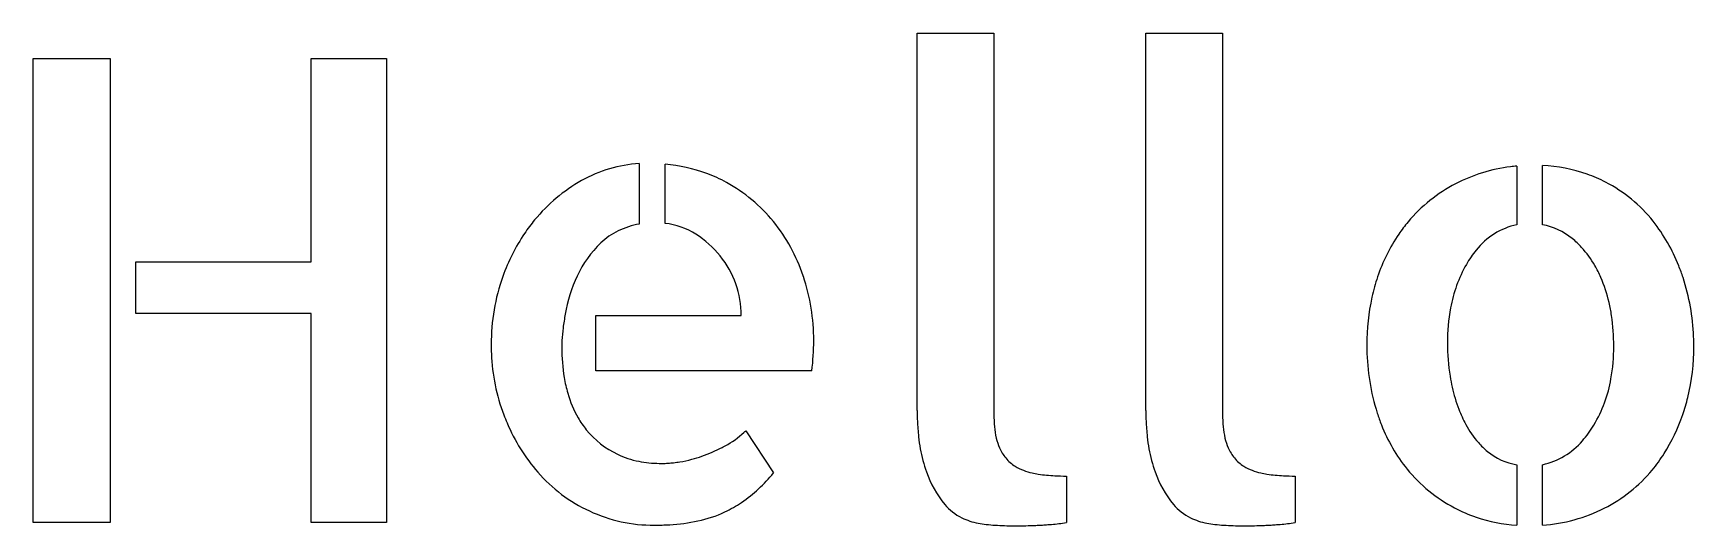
# Model space of a CAD drawing. Header units: millimetres. Extents: x 7 to 192, y 0 to 55.
import ezdxf

# ---------------------------------------------------------------- set-up
doc = ezdxf.new("R2010")
doc.units = ezdxf.units.MM

msp = doc.modelspace()

# ---------------------------------------------------------------- linework, layer by layer
at = {"linetype": 'CONTINUOUS'}
for p, q in [((105.2578, 13.3594), (105.2578, 54.6328)), ((105.2578, 54.6328), (113.8359, 54.6328)), ((113.8359, 54.6328), (113.8359, 12.0938)), ((130.7813, 13.3594), (130.7813, 54.6328)), ((130.7813, 54.6328), (139.3594, 54.6328)), ((139.3594, 54.6328), (139.3594, 12.0938)), ((6.6094, 0), (6.6094, 51.8203)), ((6.6094, 51.8203), (15.1875, 51.8203)), ((15.1875, 51.8203), (15.1875, 0)), ((37.6172, 51.8203), (46.0547, 51.8203)), ((37.6172, 29.1094), (37.6172, 51.8203)), ((46.0547, 51.8203), (46.0547, 0)), ((74.25, 40.0781), (74.25, 33.3281)), ((77.1328, 33.3984), (77.1328, 40.0078)), ((172.1953, 39.7969), (172.1953, 33.2578)), ((175.0781, 33.2578), (175.0781, 39.8672)), ((18.0703, 23.3438), (18.0703, 29.1094)), ((18.0703, 29.1094), (37.6172, 29.1094)), ((37.6172, 23.3438), (18.0703, 23.3438)), ((37.6172, 0), (37.6172, 23.3438)), ((69.3984, 16.9453), (69.3984, 23.1328)), ((69.3984, 23.1328), (85.6406, 23.1328)), ((93.5156, 16.9453), (69.3984, 16.9453)), ((105.2578, 12.5156), (105.2578, 13.3594)), ((130.7813, 12.5156), (130.7813, 13.3594)), ((86.1328, 10.2656), (89.2266, 5.5547)), ((172.1953, 6.4688), (172.1953, -0.2812)), ((175.0781, -0.2812), (175.0781, 6.4688)), ((121.9219, 5.2031), (121.9219, 0)), ((147.4453, 5.2031), (147.4453, 0)), ((15.1875, 0), (6.6094, 0)), ((46.0547, 0), (37.6172, 0))]:
    msp.add_line(p, q, dxfattribs=at)
for centre, radius, start, end in [((75.0982, 25.3529), 14.7496, 93.2969, 119.5839), ((75.5554, 21.8939), 18.1824, 69.9192, 85.0231), ((76.1913, 23.8261), 16.1495, 61.1317, 69.6845), ((173.6854, 21.7798), 18.0724, 96.9386, 117.3767), ((174.1506, 19.0476), 20.8412, 95.3833, 97.3008), ((174.2202, 22.1853), 17.7027, 70.773, 87.2223), ((77.0616, 21.8402), 18.7737, 119.5019, 140.4864), ((75.4498, 22.3819), 17.7723, 39.1785, 61.286), ((173.3714, 22.4098), 17.3686, 117.4126, 139.9995), ((174.7316, 23.8718), 15.942, 62.4327, 70.5121), ((174.64, 23.4962), 16.3177, 38.4568, 62.758), ((77.5109, 21.3789), 19.414, 140.2798, 145.8218), ((76.314, 25.4754), 7.9653, 57.6331, 84.0997), ((74.2058, 21.4392), 19.3323, 18.4143, 39.0153), ((173.641, 22.1743), 17.7265, 139.9765, 145.5539), ((171.7705, 21.3524), 19.8983, 21.5731, 38.152), ((79.3458, 20.2313), 21.5769, 146.038, 160.3353), ((75.2109, 25.7313), 7.5944, 115.97, 133.7329), ((75.9037, 24.2264), 9.2508, 100.2977, 115.7459), ((74.6147, 22.8249), 11.1137, 38.7244, 57.5484), ((175.1292, 21.25), 19.4767, 145.7879, 161.5254), ((173.9279, 25.4604), 7.9876, 102.5273, 141.5252), ((173.6886, 25.9859), 7.4034, 50.6503, 79.1826), ((172.1952, 24.08), 9.8244, 42.565, 50.9626), ((78.2179, 22.5335), 11.9837, 133.552, 155.3726), ((75.0412, 23.0877), 10.6166, 19.5963, 39.0581), ((176.6093, 23.0897), 11.5634, 140.5952, 150.2469), ((170.989, 23.0231), 11.4278, 29.7142, 42.3772), ((179.9241, 21.2409), 15.3587, 150.3962, 169.7808), ((169.2174, 21.9505), 13.4982, 23.703, 29.941), ((168.6211, 19.982), 23.3312, 18.4131, 21.8589), ((79.8218, 20.0219), 22.0956, 160.2394, 180.3201), ((83.2763, 20.1809), 17.5625, 155.2723, 169.8579), ((75.1879, 23.1645), 10.4528, 359.8265, 19.4696), ((72.0231, 20.5747), 21.6767, 18.6098, 18.7599), ((71.4049, 20.3892), 22.3217, 359.8231, 18.5546), ((177.0276, 20.5061), 21.5133, 161.2483, 167.4801), ((167.1633, 21.0968), 15.7221, 12.7783, 23.5424), ((168.2511, 19.9416), 23.6951, 1.9844, 18.2234), ((179.9841, 19.935), 24.5234, 167.675, 180.2497), ((163.4195, 20.1824), 19.5756, 8.6162, 12.9648), ((95.7883, 17.9395), 30.2736, 169.852, 172.8117), ((185.5895, 20.1447), 21.1288, 169.5808, 180.2864), ((160.238, 19.7534), 22.7856, 359.8342, 8.4841), ((85.9934, 19.1614), 20.4028, 172.7742, 176.7353), ((164.7718, 19.6917), 27.1813, 359.9912, 2.2569), ((82.4305, 19.8942), 24.704, 179.9903, 182.4167), ((79.1531, 19.6364), 21.4189, 182.0974, 200.8201), ((85.4252, 19.4782), 19.8238, 179.8016, 189.5416), ((79.896, 19.5278), 14.2944, 176.8099, 179.9237), ((66.542, 20.3253), 27.1846, 352.8577, 359.9896), ((182.8844, 19.8273), 27.4235, 179.9983, 181.0416), ((179.8251, 19.6555), 24.3618, 180.7683, 197.7352), ((187.4025, 19.9721), 22.9417, 179.8328, 189.1289), ((162.6291, 19.5973), 20.3945, 349.9706, 0.2533), ((168.0373, 19.5779), 23.9161, 346.4688, 0.2625), ((82.4249, 19.0156), 16.7883, 189.6821, 195.7833), ((184.668, 19.584), 20.1803, 189.2726, 192.788), ((182.4878, 19.0394), 17.9337, 192.6331, 200.8289), ((167.9234, 18.5888), 15.0056, 329.1696, 350.2419), ((77.6605, 17.6124), 11.822, 195.5195, 210.0582), ((170.4544, 19.0769), 21.449, 340.9005, 346.2593), ((81.5783, 20.6523), 24.047, 201.0286, 203.3441), ((78.7476, 19.3109), 20.9168, 203.043, 220.8669), ((76.3584, 16.9069), 10.3417, 210.2888, 219.1968), ((120.7636, 12.5294), 15.5058, 180.0508, 181.5174), ((130.4548, 12.8051), 25.201, 181.5607, 183.3296), ((147.1133, 13.7533), 41.8864, 183.301, 184.5109), ((128.5567, 12.0474), 14.7208, 179.8197, 185.2549), ((146.287, 12.5294), 15.5058, 180.0508, 181.5174), ((155.9783, 12.8051), 25.201, 181.5607, 183.3296), ((172.6368, 13.7533), 41.8864, 183.301, 184.5109), ((154.0801, 12.0474), 14.7208, 179.8197, 185.2549), ((177.3759, 18.9395), 21.811, 197.9039, 201.5677), ((179.3821, 17.8778), 14.6179, 200.9021, 208.2061), ((171.1032, 18.7531), 20.7301, 327.7781, 341.1593), ((76.2997, 16.8892), 10.2851, 219.3269, 244.2055), ((79.1905, 17.2826), 9.872, 298.1482, 313.1139), ((79.6276, 16.7711), 9.1999, 313.304, 314.9991), ((167.9761, 15.3792), 62.8125, 184.4927, 185.3135), ((120.1231, 10.9329), 14.7533, 185.3298, 190.4979), ((123.305, 11.5486), 9.4455, 185.1597, 192.9478), ((119.7574, 10.7185), 5.8021, 192.8078, 204.2867), ((193.4996, 15.3792), 62.8125, 184.4927, 185.3135), ((145.6465, 10.9329), 14.7533, 185.3298, 190.4979), ((148.8284, 11.5486), 9.4455, 185.1597, 192.9478), ((145.2808, 10.7185), 5.8021, 192.8078, 204.2867), ((174.4003, 17.6583), 18.573, 201.2663, 218.9735), ((175.9549, 15.9996), 10.71, 208.0169, 221.3011), ((170.5758, 17.0311), 11.9298, 318.5688, 329.0651), ((75.9441, 16.1586), 9.4726, 244.2192, 259.3711), ((76.0526, 22.1376), 15.609, 285.1609, 289.4342), ((75.2998, 24.2312), 17.8338, 289.477, 297.4564), ((74.3824, 26.0869), 19.9034, 297.3367, 298.3956), ((122.6048, 11.4317), 17.2844, 190.6247, 199.5066), ((119.1508, 10.4523), 5.1397, 204.3632, 219.0042), ((148.1283, 11.4317), 17.2844, 190.6247, 199.5066), ((144.6742, 10.4523), 5.1397, 204.3632, 219.0042), ((174.8305, 15.0549), 9.2419, 221.5023, 230.2895), ((173.1788, 13.0046), 6.6095, 229.9484, 261.4425), ((173.2839, 14.4875), 8.217, 282.6124, 319.3711), ((173.284, 17.4567), 18.1941, 320.4481, 327.5704), ((75.9582, 16.9905), 17.2892, 221.1, 245.1602), ((76.7156, 20.1022), 13.4908, 259.2398, 269.0488), ((76.8499, 23.2549), 16.6455, 268.7668, 270.0056), ((76.8246, 15.4256), 8.8163, 270.1755, 274.1164), ((76.4845, 20.3717), 13.774, 274.0506, 276.6586), ((75.7693, 26.5562), 19.9998, 276.6392, 278.673), ((76.9206, 18.8813), 12.239, 278.763, 285.2258), ((117.4032, 9.5208), 11.7434, 199.1927, 219.5757), ((118.3054, 9.78), 4.0597, 219.1407, 239.1986), ((119.5993, 12.0312), 6.656, 239.5549, 256.9121), ((142.9266, 9.5208), 11.7434, 199.1927, 219.5757), ((143.8288, 9.78), 4.0597, 219.1407, 239.1986), ((145.1227, 12.0312), 6.656, 239.5549, 256.9121), ((173.2678, 16.8268), 17.1697, 219.1934, 242.1031), ((174.4536, 16.541), 16.7092, 296.7282, 320.3151), ((76.6415, 15.5533), 16.0734, 304.1759, 321.5333), ((119.9469, 13.3485), 8.0179, 256.6238, 261.7251), ((121.6276, 25.0785), 19.8677, 261.7972, 267.1537), ((121.9038, 29.9837), 24.7805, 267.0791, 270.0418), ((145.4704, 13.3485), 8.0179, 256.6238, 261.7251), ((147.1511, 25.0785), 19.8677, 261.7972, 267.1537), ((147.4272, 29.9837), 24.7805, 267.0791, 270.0418), ((77.515, 14.3905), 14.6209, 295.5131, 303.9037), ((112.7726, 5.7021), 5.7414, 219.6433, 243.922), ((138.2961, 5.7021), 5.7414, 219.6433, 243.922), ((75.8245, 16.569), 16.8507, 244.9708, 270.3842), ((76.4844, 20.5154), 20.7788, 273.2176, 281.9799), ((77.968, 13.689), 13.7932, 281.8374, 295.07), ((113.531, 7.274), 7.4867, 243.9977, 258.8104), ((118.4158, 22.9466), 23.2129, 274.5778, 278.6873), ((139.0544, 7.274), 7.4867, 243.9977, 258.8104), ((143.9392, 22.9466), 23.2129, 274.5778, 278.6873), ((172.7251, 15.6978), 15.9181, 241.9281, 251.4591), ((173.4234, 18.0111), 18.3335, 251.6889, 266.1591), ((173.8519, 17.6239), 17.9471, 273.9177, 296.8891), ((75.9652, 27.7807), 28.062, 269.9435, 273.4435), ((114.7888, 16.3518), 16.6443, 260.627, 263.7439), ((115.4725, 22.5277), 22.8579, 263.7274, 266.2476), ((116.0868, 31.3506), 31.7022, 266.1833, 269.9984), ((116.0857, 62.9602), 63.3117, 270.0002, 271.9095), ((116.7408, 43.7171), 44.0576, 271.8919, 272.7141), ((117.238, 33.2794), 33.6079, 272.7101, 273.6949), ((117.8524, 23.8972), 24.2057, 273.6748, 275.1459), ((118.1993, 25.3331), 25.6091, 274.0846, 274.6343), ((140.3123, 16.3518), 16.6443, 260.627, 263.7439), ((140.9959, 22.5277), 22.8579, 263.7274, 266.2476), ((141.6103, 31.3506), 31.7022, 266.1833, 269.9984), ((141.6092, 62.9602), 63.3117, 270.0002, 271.9095), ((142.2642, 43.7171), 44.0576, 271.8919, 272.7141), ((142.7614, 33.2794), 33.6079, 272.7101, 273.6949), ((143.3758, 23.8972), 24.2057, 273.6748, 275.1459), ((143.7228, 25.3331), 25.6091, 274.0846, 274.6343)]:
    msp.add_arc(centre, radius, start, end, dxfattribs=at)

doc.saveas('drawing.dxf')
